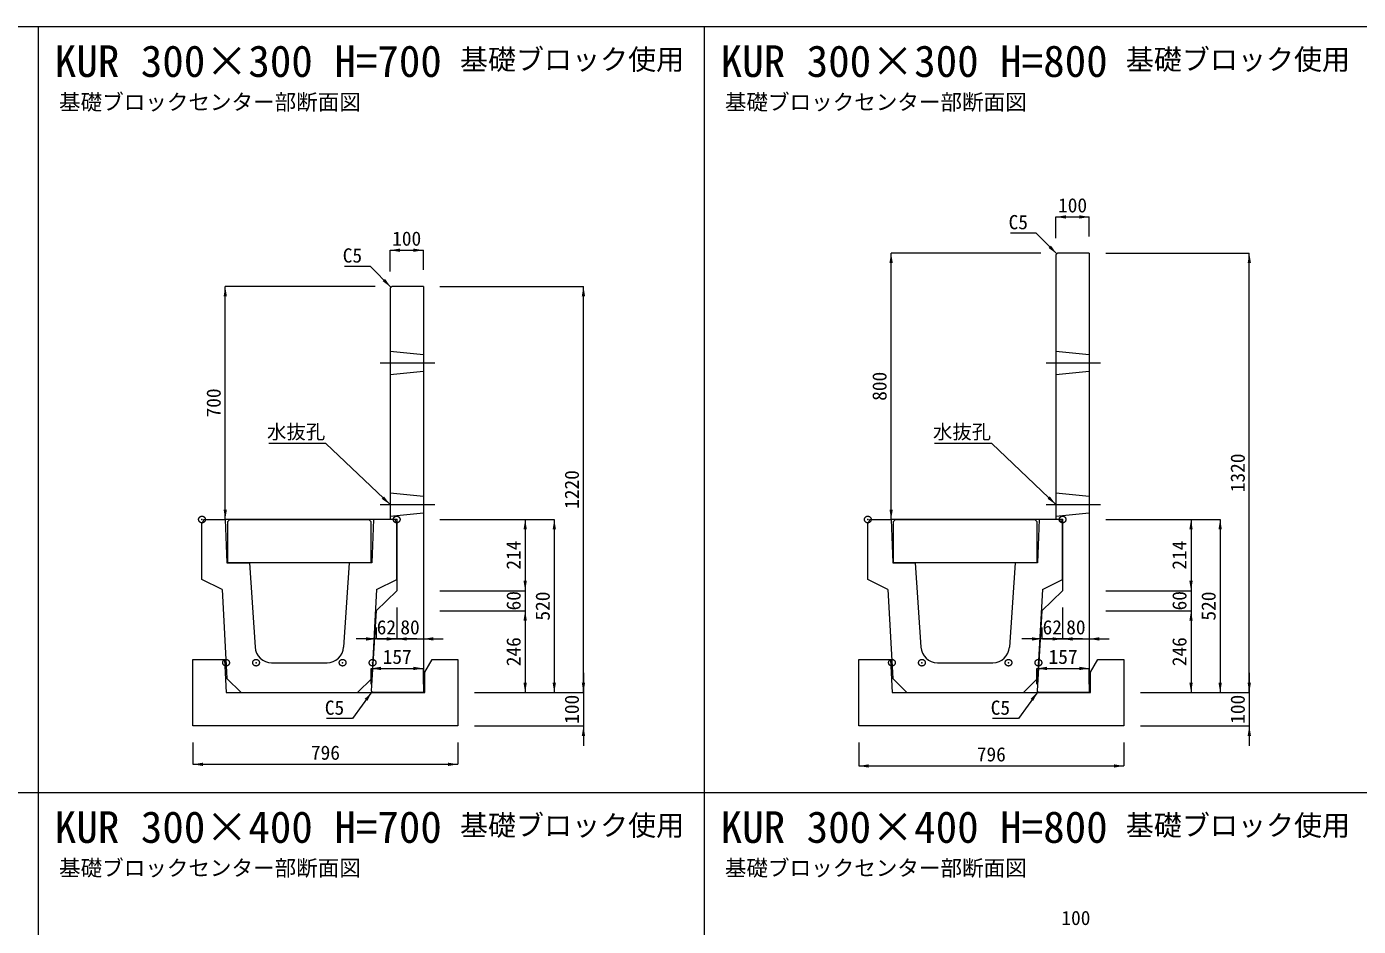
# Model space of a CAD drawing. Units: millimetres at full size, sheet at 1:40. Extents: x 86 to 35886, y -15691 to 10257.
# Drawn here: x 27852 to 31852, y -4592 to -1891 of the extents above; entities that cross this region are included whole.
import ezdxf
from ezdxf.enums import TextEntityAlignment as Align

# ---------------------------------------------------------------- set-up
doc = ezdxf.new("R2010")
doc.units = ezdxf.units.MM
doc.header["$LTSCALE"] = 40
doc.header["$PDMODE"] = 32
doc.header["$PDSIZE"] = 20
doc.linetypes.add('DASHED', pattern=[7.5, 6, -1.5])
doc.linetypes.add('USER1', pattern=[28.575, 19.05, -3.175, 3.175, -3.175])
for name, color, linetype, lineweight in [('0_2', 7, 'USER1', 5), ('パネックスKUR', 2, 'Continuous', 20), ('図枠', 5, 'Continuous', 13), ('基礎ブロック', 2, 'Continuous', 13), ('寸法線', 7, 'Continuous', 13), ('引出線', 4, 'Continuous', 13), ('本体', 2, 'Continuous', 13), ('補助線', 8, 'USER1', 13)]:
    doc.layers.add(name, color=color, linetype=linetype, lineweight=lineweight)
doc.layers.add('文字', color=7, linetype='Continuous')
doc.styles.add('ＭＳ ゴシック', font='')
doc.styles.get('ＭＳ ゴシック').set_extended_font_data('MS Gothic')

# ---------------------------------------------------------------- blocks, each defined once
blk = doc.blocks.new('filled_arrow')
at = {"color": 0, "linetype": 'Continuous', "lineweight": -2}
blk.add_solid([(7.5, 1.25), (0, 0), (7.5, -1.25)], dxfattribs=at)

msp = doc.modelspace()

# ---------------------------------------------------------------- linework, layer by layer
at = {"layer": 'パネックスKUR'}
for p, q in [((30943.23, -2575.56), (30948.23, -2570.56)), ((30943.23, -2575.56), (30943.23, -3370.56)), ((31043.23, -2570.56), (30948.23, -2570.56)), ((31043.23, -2570.56), (31043.23, -3890.56)), ((28943.23, -2675.56), (28948.23, -2670.56)), ((28943.23, -2675.56), (28943.23, -3370.56)), ((29043.23, -2670.56), (28948.23, -2670.56)), ((29043.23, -2670.56), (29043.23, -3890.56)), ((28963.23, -3370.56), (28943.23, -3370.56)), ((28963.23, -3370.56), (28963.23, -3584.56)), ((30963.23, -3370.56), (30943.23, -3370.56)), ((30963.23, -3370.56), (30963.23, -3584.56)), ((28963.23, -3584.56), (28901.23, -3644.56)), ((30963.23, -3584.56), (30901.23, -3644.56)), ((28901.23, -3644.56), (28886.54, -3885.57)), ((30901.23, -3644.56), (30886.54, -3885.57)), ((28891.23, -3890.56), (28886.54, -3885.57)), ((29043.23, -3890.56), (28891.23, -3890.56)), ((30891.23, -3890.56), (30886.54, -3885.57)), ((31043.23, -3890.56), (30891.23, -3890.56))]:
    msp.add_line(p, q, dxfattribs=at)
at = {"layer": 'パネックスKUR', "linetype": 'DASHED', "lineweight": 9}
for p, q in [((28943.23, -2865.56), (29043.23, -2875.56)), ((30943.23, -2865.56), (31043.23, -2875.56)), ((28943.23, -2935.56), (29043.23, -2925.56)), ((30943.23, -2935.56), (31043.23, -2925.56)), ((28943.23, -3290.56), (29043.23, -3300.56)), ((30943.23, -3290.56), (31043.23, -3300.56)), ((28943.23, -3360.56), (29043.23, -3350.56)), ((30943.23, -3360.56), (31043.23, -3350.56))]:
    msp.add_line(p, q, dxfattribs=at)
at = {"layer": '図枠'}
for p, q in [((18686.23, -1890.56), (35886.23, -1890.56)), ((27886.23, -1890.56), (27886.23, -15690.56)), ((29886.23, -1890.56), (29886.23, -15690.56)), ((18686.23, -4190.56), (35886.23, -4190.56))]:
    msp.add_line(p, q, dxfattribs=at)
at = {"layer": '基礎ブロック', "lineweight": 20}
for p, q in [((28351.23, -3990.56), (28351.23, -3790.56)), ((28351.23, -3790.56), (28446.23, -3790.56)), ((28446.23, -3790.56), (28451.23, -3890.56)), ((29047.23, -3828.56), (29069.23, -3790.56)), ((29069.23, -3790.56), (29147.23, -3790.56)), ((29147.23, -3790.56), (29147.23, -3990.56)), ((30351.23, -3990.56), (30351.23, -3790.56)), ((30351.23, -3790.56), (30446.23, -3790.56)), ((30446.23, -3790.56), (30451.23, -3890.56)), ((31047.23, -3828.56), (31069.23, -3790.56)), ((31069.23, -3790.56), (31147.23, -3790.56)), ((31147.23, -3790.56), (31147.23, -3990.56)), ((29047.23, -3890.56), (29047.23, -3828.56)), ((31047.23, -3890.56), (31047.23, -3828.56)), ((28451.23, -3890.56), (29047.23, -3890.56)), ((30451.23, -3890.56), (31047.23, -3890.56)), ((29147.23, -3990.56), (28351.23, -3990.56)), ((31147.23, -3990.56), (30351.23, -3990.56))]:
    msp.add_line(p, q, dxfattribs=at)
at = {"layer": '寸法線'}
for p, q in [((30943.23, -2462.01), (31043.23, -2462.01)), ((30943.23, -2525.56), (30943.23, -2462.01)), ((31043.23, -2520.56), (31043.23, -2462.01)), ((28943.23, -2562.01), (29043.23, -2562.01)), ((28943.23, -2625.56), (28943.23, -2562.01)), ((29043.23, -2620.56), (29043.23, -2562.01)), ((30448.23, -3370.56), (30448.23, -2570.56)), ((30898.23, -2570.56), (30448.23, -2570.56)), ((31093.23, -2570.56), (31524.07, -2570.56)), ((31524.07, -3890.56), (31524.07, -2570.56)), ((28448.23, -3370.56), (28448.23, -2670.56)), ((28898.23, -2670.56), (28448.23, -2670.56)), ((29093.23, -2670.56), (29524.07, -2670.56)), ((29524.07, -3890.56), (29524.07, -2670.56)), ((28893.23, -3370.56), (28448.23, -3370.56)), ((29093.23, -3370.56), (29436.57, -3370.56)), ((29093.23, -3370.56), (29349.07, -3370.56)), ((29349.07, -3370.56), (29349.07, -3584.56)), ((29436.57, -3370.56), (29436.57, -3890.56)), ((30893.23, -3370.56), (30448.23, -3370.56)), ((31093.23, -3370.56), (31436.57, -3370.56)), ((31093.23, -3370.56), (31349.07, -3370.56)), ((31349.07, -3370.56), (31349.07, -3584.56)), ((31436.57, -3370.56), (31436.57, -3890.56)), ((29349.07, -3524.56), (29349.07, -3704.56)), ((31349.07, -3524.56), (31349.07, -3704.56)), ((29093.23, -3584.56), (29349.07, -3584.56)), ((29093.23, -3584.56), (29349.07, -3584.56)), ((31093.23, -3584.56), (31349.07, -3584.56)), ((31093.23, -3584.56), (31349.07, -3584.56)), ((28963.23, -3634.56), (28963.23, -3729.18)), ((28963.23, -3634.56), (28963.23, -3729.18)), ((29043.23, -3634.56), (29043.23, -3729.18)), ((30963.23, -3634.56), (30963.23, -3729.18)), ((30963.23, -3634.56), (30963.23, -3729.18)), ((31043.23, -3634.56), (31043.23, -3729.18)), ((29093.23, -3644.56), (29349.07, -3644.56)), ((29093.23, -3644.56), (29349.07, -3644.56)), ((29349.07, -3644.56), (29349.07, -3890.56)), ((31093.23, -3644.56), (31349.07, -3644.56)), ((31093.23, -3644.56), (31349.07, -3644.56)), ((31349.07, -3644.56), (31349.07, -3890.56)), ((28901.23, -3694.56), (28901.23, -3729.18)), ((30901.23, -3694.56), (30901.23, -3729.18)), ((29023.23, -3729.18), (28841.23, -3729.18)), ((28903.23, -3729.18), (29103.23, -3729.18)), ((31023.23, -3729.18), (30841.23, -3729.18)), ((30903.23, -3729.18), (31103.23, -3729.18)), ((28886.23, -3817.85), (29043.23, -3817.85)), ((28886.23, -3865.56), (28886.23, -3817.85)), ((29043.23, -3865.56), (29043.23, -3817.85)), ((29524.07, -3830.56), (29524.07, -4050.56)), ((30886.23, -3817.85), (31043.23, -3817.85)), ((30886.23, -3865.56), (30886.23, -3817.85)), ((31043.23, -3865.56), (31043.23, -3817.85)), ((31524.07, -3830.56), (31524.07, -4050.56)), ((29197.23, -3890.56), (29524.07, -3890.56)), ((29197.23, -3890.56), (29436.57, -3890.56)), ((29197.23, -3890.56), (29349.07, -3890.56)), ((29197.23, -3890.56), (29524.07, -3890.56)), ((31197.23, -3890.56), (31524.07, -3890.56)), ((31197.23, -3890.56), (31436.57, -3890.56)), ((31197.23, -3890.56), (31349.07, -3890.56)), ((31197.23, -3890.56), (31524.07, -3890.56)), ((29197.23, -3990.56), (29524.07, -3990.56)), ((31197.23, -3990.56), (31524.07, -3990.56)), ((28351.23, -4040.56), (28351.23, -4105.79)), ((29147.23, -4040.56), (29147.23, -4105.79)), ((30351.23, -4040.56), (30351.23, -4110.74)), ((31147.23, -4040.56), (31147.23, -4110.74)), ((28351.23, -4105.79), (29147.23, -4105.79)), ((30351.23, -4110.74), (31147.23, -4110.74))]:
    msp.add_line(p, q, dxfattribs=at)
at = {"layer": '引出線'}
for points in [[(30945.73, -2573.06), (30884.24, -2510.35), (30806.47, -2510.35)], [(28945.73, -2673.06), (28884.24, -2610.35), (28806.47, -2610.35)], [(28943.23, -3325.56), (28750.77, -3142.12), (28579.03, -3142.12)], [(30943.23, -3325.56), (30750.77, -3142.12), (30579.03, -3142.12)], [(28888.88, -3888.07), (28830.46, -3968.33), (28752.69, -3968.33)], [(30888.88, -3888.07), (30830.46, -3968.33), (30752.69, -3968.33)]]:
    msp.add_lwpolyline(points, dxfattribs=at)
at = {"layer": '本体'}
for p, q in [((28384.23, -3370.56), (28378.23, -3382.56)), ((28378.23, -3550.56), (28378.23, -3382.56)), ((28384.23, -3370.56), (28448.23, -3370.56)), ((28448.23, -3370.56), (28453.23, -3500.56)), ((28893.23, -3370.56), (28888.23, -3500.56)), ((28957.23, -3370.56), (28893.23, -3370.56)), ((28957.23, -3370.56), (28963.23, -3382.56)), ((28963.23, -3550.56), (28963.23, -3382.56)), ((30384.23, -3370.56), (30378.23, -3382.56)), ((30378.23, -3550.56), (30378.23, -3382.56)), ((30384.23, -3370.56), (30448.23, -3370.56)), ((30448.23, -3370.56), (30453.23, -3500.56)), ((30893.23, -3370.56), (30888.23, -3500.56)), ((30957.23, -3370.56), (30893.23, -3370.56)), ((30957.23, -3370.56), (30963.23, -3382.56)), ((30963.23, -3550.56), (30963.23, -3382.56)), ((28453.23, -3500.56), (28520.73, -3500.56)), ((28520.73, -3500.56), (28537.62, -3753.89)), ((28820.73, -3500.56), (28803.84, -3753.89)), ((28888.23, -3500.56), (28820.73, -3500.56)), ((30453.23, -3500.56), (30520.73, -3500.56)), ((30520.73, -3500.56), (30537.62, -3753.89)), ((30820.73, -3500.56), (30803.84, -3753.89)), ((30888.23, -3500.56), (30820.73, -3500.56)), ((28438.73, -3580.43), (28378.23, -3550.56)), ((28902.73, -3580.43), (28963.23, -3550.56)), ((30438.73, -3580.43), (30378.23, -3550.56)), ((30902.73, -3580.43), (30963.23, -3550.56)), ((28438.73, -3580.43), (28453.33, -3848.16)), ((28902.73, -3580.43), (28888.14, -3848.16)), ((30438.73, -3580.43), (30453.33, -3848.16)), ((30902.73, -3580.43), (30888.14, -3848.16)), ((28587.51, -3800.56), (28753.95, -3800.56)), ((30587.51, -3800.56), (30753.95, -3800.56)), ((28495.73, -3890.56), (28453.33, -3848.16)), ((28845.73, -3890.56), (28888.14, -3848.16)), ((30495.73, -3890.56), (30453.33, -3848.16)), ((30845.73, -3890.56), (30888.14, -3848.16)), ((28495.73, -3890.56), (28845.73, -3890.56)), ((30495.73, -3890.56), (30845.73, -3890.56))]:
    msp.add_line(p, q, dxfattribs=at)
at = {"layer": '本体', "lineweight": 20}
for points in [[(28455.73, -3500.56), (28455.73, -3376.56), (28461.73, -3370.56), (28879.73, -3370.56), (28885.73, -3376.56), (28885.73, -3500.56)], [(30455.73, -3500.56), (30455.73, -3376.56), (30461.73, -3370.56), (30879.73, -3370.56), (30885.73, -3376.56), (30885.73, -3500.56)]]:
    msp.add_lwpolyline(points, close=True, dxfattribs=at)
at = {"layer": '本体'}
for centre, start, end in [((28587.51, -3750.56), 183.81407, 270), ((28753.95, -3750.56), 270, 356.18593), ((30587.51, -3750.56), 183.81407, 270), ((30753.95, -3750.56), 270, 356.18593)]:
    msp.add_arc(centre, 50, start, end, dxfattribs=at)
at = {"layer": '補助線'}
for p, q in [((28913.87, -2900.56), (29077.59, -2900.56)), ((30913.87, -2900.56), (31077.59, -2900.56)), ((28913.87, -3325.56), (29077.59, -3325.56)), ((30913.87, -3325.56), (31077.59, -3325.56))]:
    msp.add_line(p, q, dxfattribs=at)
for p in [(28378.23, -3370.56), (28963.23, -3370.56), (30378.23, -3370.56), (30963.23, -3370.56), (28450.73, -3800.56), (28540.73, -3800.56), (28800.73, -3800.56), (28890.73, -3800.56), (30450.73, -3800.56), (30540.73, -3800.56), (30800.73, -3800.56), (30890.73, -3800.56)]:
    msp.add_point(p, dxfattribs=at)

# ---------------------------------------------------------------- block references
at = {"layer": '寸法線', "xscale": 4, "yscale": 4}
for p in [(30943.23, -2462.01), (28943.23, -2562.01), (28963.23, -3729.18), (29043.23, -3729.18), (30963.23, -3729.18), (31043.23, -3729.18), (28886.23, -3817.85), (30886.23, -3817.85), (28351.23, -4105.79), (30351.23, -4110.74)]:
    msp.add_blockref('filled_arrow', p, dxfattribs=at)
for p, rotation in [((31043.23, -2462.01), 180), ((29043.23, -2562.01), 180), ((30448.23, -2570.56), 270), ((31524.07, -2570.56), 270), ((28448.23, -2670.56), 270), ((29524.07, -2670.56), 270), ((28448.23, -3370.56), 90), ((30448.23, -3370.56), 90), ((29349.07, -3370.56), 270), ((29436.57, -3370.56), 270), ((31349.07, -3370.56), 270), ((31436.57, -3370.56), 270), ((29349.07, -3584.56), 90), ((29349.07, -3584.56), 90), ((31349.07, -3584.56), 90), ((31349.07, -3584.56), 90), ((29349.07, -3644.56), 270), ((29349.07, -3644.56), 270), ((31349.07, -3644.56), 270), ((31349.07, -3644.56), 270), ((28901.23, -3729.18), 180), ((28963.23, -3729.18), 180), ((30901.23, -3729.18), 180), ((30963.23, -3729.18), 180), ((29043.23, -3817.85), 180), ((31043.23, -3817.85), 180), ((29349.07, -3890.56), 90), ((29436.57, -3890.56), 90), ((29524.07, -3890.56), 90), ((29524.07, -3890.56), 90), ((31349.07, -3890.56), 90), ((31436.57, -3890.56), 90), ((31524.07, -3890.56), 90), ((31524.07, -3890.56), 90), ((29524.07, -3990.56), 270), ((31524.07, -3990.56), 270), ((29147.23, -4105.79), 180), ((31147.23, -4110.74), 180)]:
    msp.add_blockref('filled_arrow', p, dxfattribs=dict(at, rotation=rotation))
at = {"layer": '引出線', "xscale": 4, "yscale": 4}
for p, rotation in [((30945.73, -2573.06), 134.4), ((28945.73, -2673.06), 134.4), ((28943.23, -3325.56), 136.4), ((30943.23, -3325.56), 136.4), ((28888.88, -3888.07), 233.9), ((30888.88, -3888.07), 233.9)]:
    msp.add_blockref('filled_arrow', p, dxfattribs=dict(at, rotation=rotation))

# ---------------------------------------------------------------- texts
at = {"layer": '0_2', "style": 'ＭＳ ゴシック'}
for p in [(27948.99, -2154.99), (29948.99, -2154.99), (27948.99, -4454.99), (29948.99, -4454.99)]:
    msp.add_text('基礎ブロックセンター部断面図', height=47.47, dxfattribs=at).set_placement(p, align=Align.BOTTOM_LEFT)
at = {"layer": '寸法線', "style": 'ＭＳ ゴシック'}
for s, p in [('100', (30993.23, -2427.01)), ('100', (28993.23, -2527.01)), ('62', (28932.23, -3694.18)), ('80', (29003.23, -3694.18)), ('62', (30932.23, -3694.18)), ('80', (31003.23, -3694.18)), ('157', (28964.73, -3782.85)), ('157', (30964.73, -3782.85)), ('796', (28749.23, -4070.79)), ('796', (30749.23, -4075.74)), ('100', (31003.23, -4567.01))]:
    msp.add_text(s, height=42.72, dxfattribs=at).set_placement(p, align=Align.MIDDLE_CENTER)
for s, p in [('800', (30413.23, -2970.56)), ('700', (28413.23, -3020.56)), ('1320', (31489.07, -3230.56)), ('1220', (29489.07, -3280.56)), ('214', (29314.07, -3477.56)), ('214', (31314.07, -3477.56)), ('60', (29314.07, -3614.56)), ('520', (29401.57, -3630.56)), ('60', (31314.07, -3614.56)), ('520', (31401.57, -3630.56)), ('246', (29314.07, -3767.56)), ('246', (31314.07, -3767.56)), ('100', (29489.07, -3940.56)), ('100', (31489.07, -3940.56))]:
    msp.add_text(s, height=42.72, rotation=90, dxfattribs=at).set_placement(p, align=Align.MIDDLE_CENTER)
at = {"layer": '引出線', "style": 'ＭＳ ゴシック'}
for s, p in [('C5', (30859.24, -2456.35)), ('C5', (28859.24, -2556.35)), ('水抜孔', (28748.52, -3085.83)), ('水抜孔', (30748.52, -3085.83)), ('C5', (28805.46, -3914.33)), ('C5', (30805.46, -3914.33))]:
    msp.add_text(s, height=42.72, dxfattribs=at).set_placement(p, align=Align.TOP_RIGHT)
at = {"layer": '文字', "style": 'ＭＳ ゴシック'}
for s, p in [('KUR 300×300 H=700', (27936.23, -2070.06)), ('KUR 300×300 H=800', (29936.23, -2070.06)), ('KUR 300×400 H=700', (27936.23, -4370.06)), ('KUR 300×400 H=800', (29936.23, -4370.06))]:
    msp.add_text(s, height=94.94, dxfattribs=at).set_placement(p, align=Align.BOTTOM_LEFT)
for p in [(29826.61, -1989.1), (31826.61, -1989.1), (29826.61, -4289.1), (31826.61, -4289.1)]:
    msp.add_text('基礎ブロック使用', height=61.71, dxfattribs=at).set_placement(p, align=Align.MIDDLE_RIGHT)

doc.saveas('drawing.dxf')
